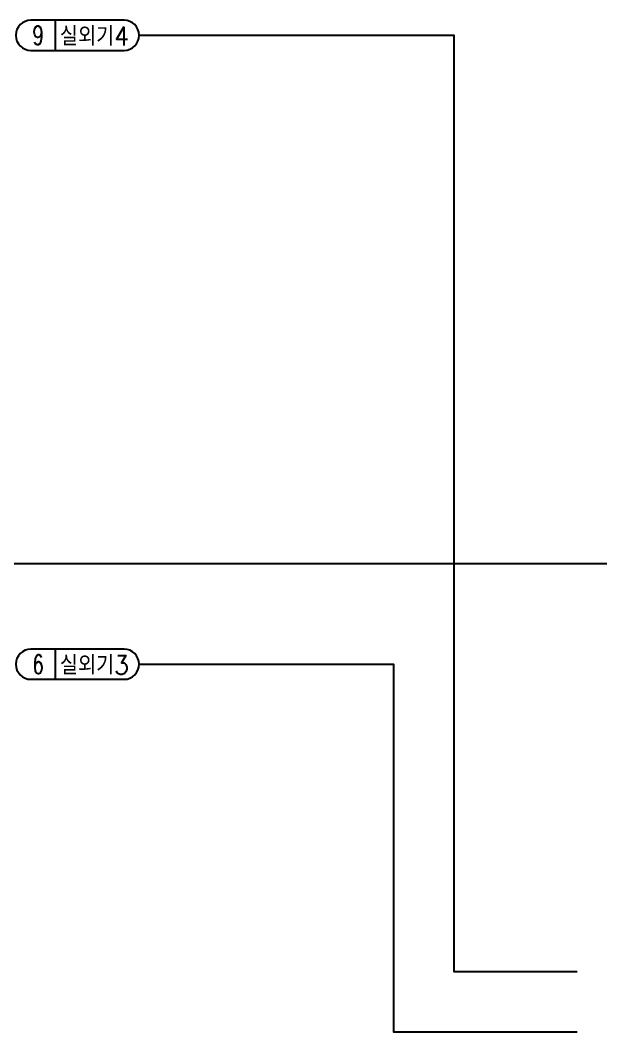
# Model space of a CAD drawing. Header units: millimetres. Extents: x -56261 to 196039, y 9480 to 100001.
# Drawn here: x 1849 to 6462, y 83623 to 91665 of the extents above; entities that cross this region are included whole.
import ezdxf
from ezdxf.enums import TextEntityAlignment as Align

# ---------------------------------------------------------------- set-up
doc = ezdxf.new("R2010")
doc.units = ezdxf.units.MM
doc.layers.add('DVM_REPORT', color=7, linetype='Continuous')
doc.styles.add('DVM_DEFAULT', font='romans.shx', dxfattribs={"bigfont": 'whgtxt.shx'})

msp = doc.modelspace()

# ---------------------------------------------------------------- linework, layer by layer
at = {"layer": 'DVM_REPORT', "color": 4}
for p, q in [((2127.2, 91664.9), (2127.2, 91424.9)), ((2127.2, 86664.9), (2127.2, 86424.9))]:
    msp.add_line(p, q, dxfattribs=at)
at = {"layer": 'DVM_REPORT', "color": 7}
msp.add_line((-11761.1, 87346.9), (13955.8, 87346.9), dxfattribs=at)
at = {"layer": 'DVM_REPORT', "color": 4}
for points in [[(2673.8, 91664.9), (1933.8, 91664.9, 1), (1933.8, 91424.9), (2673.8, 91424.9, 1)], [(2673.8, 86664.9), (1933.8, 86664.9, 1), (1933.8, 86424.9), (2673.8, 86424.9, 1)]]:
    msp.add_lwpolyline(points, format="xyb", close=True, dxfattribs=at)
at = {"layer": 'DVM_REPORT', "color": 3}
for points in [[(2793.8, 91544.9), (5295.8, 91544.9), (5295.8, 84102.7), (6274.6, 84102.7)], [(2793.8, 86544.9), (4815.8, 86544.9), (4815.8, 83622.7), (6274.6, 83622.7)]]:
    msp.add_lwpolyline(points, dxfattribs=at)

# ---------------------------------------------------------------- texts
at = {"layer": 'DVM_REPORT', "color": 2, "style": 'DVM_DEFAULT', "width": 0.7}
for s, p in [('9', (1991.4, 91544.9)), ('6', (1991.4, 86544.9))]:
    msp.add_text(s, height=150, dxfattribs=at).set_placement(p, align=Align.MIDDLE_CENTER)
at = {"layer": 'DVM_REPORT', "color": 2, "style": 'DVM_DEFAULT'}
for s, width, p, p2 in [('실외기4', 0.77309, (2164, 91463.4), (2712.8, 91463.4)), ('실외기3', 0.780948, (2164, 86463.4), (2712.8, 86463.4))]:
    msp.add_text(s, height=150, dxfattribs=dict(at, width=width)).set_placement(p, p2, align=Align.FIT)

doc.saveas('drawing.dxf')
